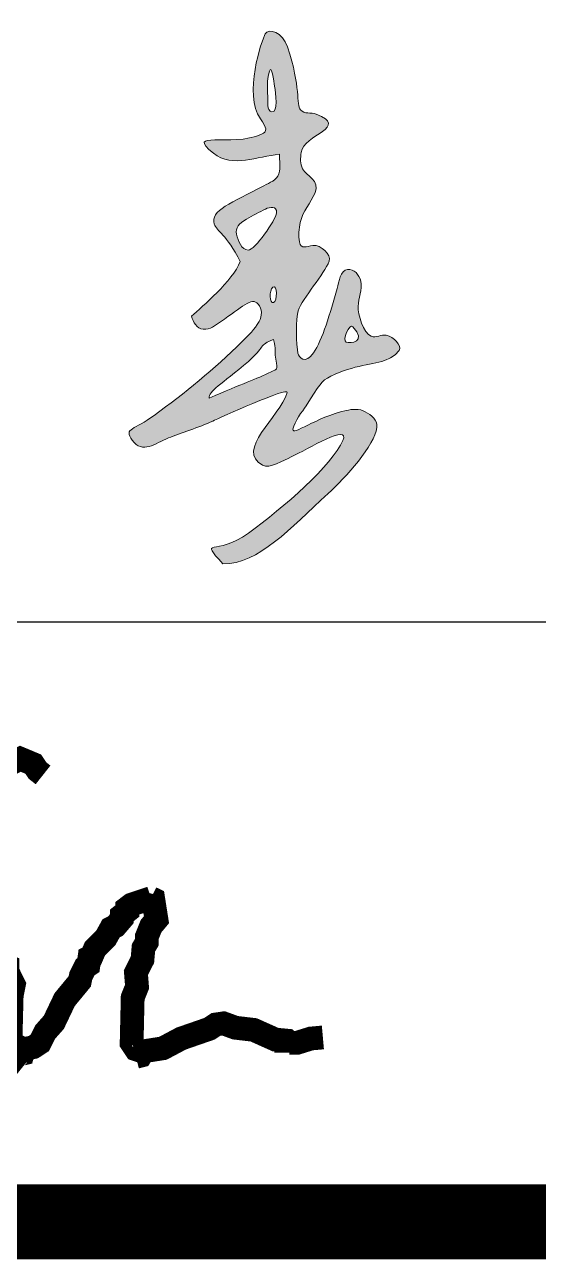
# Model space of a CAD drawing. Extents: x -129922 to 1190196, y -520662 to 139923.
# Drawn here: x 943828 to 944513, y -340034 to -338388 of the extents above; entities that cross this region are included whole.
import ezdxf
from ezdxf.enums import TextEntityAlignment as Align

# ---------------------------------------------------------------- set-up
doc = ezdxf.new("R2010")
doc.units = 0
doc.header["$LTSCALE"] = 1000
doc.header["$MEASUREMENT"] = 0
doc.linetypes.add('DASH', pattern=[0.35, 0.25, -0.1])
doc.layers.add('QIANMING', color=7, linetype='Continuous')
doc.layers.add('Y-云图图框', color=7, linetype='Continuous')
doc.layers.add('S-板-COLU', color=50, linetype='DASH', lineweight=20)
doc.layers.add('S-通用-TEXT', color=7, linetype='Continuous', lineweight=20)
doc.styles.add('_YT_Name', font='', dxfattribs={"width": 0.8})
doc.styles.add('_YT_Sign_Text', font='ros.shx', dxfattribs={"width": 0.8, "bigfont": 'hztxt.shx'})
doc.styles.get("Standard").update_dxf_attribs({"font": 'gbenor.shx', "bigfont": 'gbcbig.shx'})
doc.styles.get('_YT_Name').set_extended_font_data('SimHei')

# ---------------------------------------------------------------- blocks, each defined once
blk = doc.blocks.new('ECMCTK_A1_横_单行图名--0')
blk.add_line((573, 18), (689.965, 18))
for points, const_width in [([(25, 10), (831, 10), (831, 584), (25, 584)], 1), ([(573, 10), (831, 10), (831, 50), (573, 50)], 0.45)]:
    blk.add_lwpolyline(points, close=True, dxfattribs=dict(const_width=const_width))
at = {"color": 80, "flags": 3}
for tag, height, p in [('YTHQINS', 3, (34.314, 585.5)), ('ECMCKEY', 3, (292.067, 288.229)), ('YTTQINS', 5.625, (848.027, 12.812)), ('YTBARCODE_T1', 3, (749.785, 5.948)), ('YTFRAME', 3, (652.764, 5.837))]:
    blk.add_attdef(tag, text='', height=height, dxfattribs=at).set_placement(p, align=Align.MIDDLE_CENTER)
for tag, height, style, width, p in [('工程号', 4, '_YT_Sign_Text', 0.5, (804.076, 44.123)), ('证书编号', 4, '_YT_Sign_Text', 0.8, (708.866, 43.811)), ('审查批准号', 4, '_YT_Sign_Text', 0.8, (761.064, 43.811)), ('设计单位', 6, '_YT_Name', 0.8, (623.746, 38.601)), ('建设单位', 4, '_YT_Sign_Text', 0.8, (734.96, 36.114)), ('阶段', 4, '_YT_Sign_Text', 0.8, (804.076, 35.814)), ('项目号', 4, '_YT_Sign_Text', 0.5, (822.077, 33.721)), ('项目名称', 4, '_YT_Sign_Text', 0.8, (734.96, 28.114)), ('专业', 4, '_YT_Sign_Text', 0.8, (804.076, 27.31)), ('图纸编号', 4, '_YT_Sign_Text', 0.5, (803.929, 19.362)), ('图纸名称', 4.5, '_YT_Name', 0.8, (735.389, 15.063)), ('版本号', 4, '_YT_Sign_Text', 0.8, (822.077, 13.002)), ('日期', 4, '_YT_Sign_Text', 0.5, (803.88, 12.129)), ('出图比例', 4.2, '_YT_Sign_Text', 0.8, (681.825, 11.782))]:
    blk.add_attdef(tag, text='', height=height, dxfattribs=dict(style=style, width=width)).set_placement(p, align=Align.CENTER)
at = {"style": '_YT_Sign_Text', "width": 0.8, "flags": 3}
for tag, p, height in [('{校对人}', (658.349, 26.531), 6.24), ('{审定人}', (605.87, 26.451), 6.24), ('[审定人]', (590.945, 27.808), 4.104), ('[校对人]', (642.235, 27.824), 4.104), ('{审核人}', (606.98, 18.44), 6.24), ('{设计人}', (658.48, 18.539), 6.24), ('[设计人]', (642.473, 20.211), 4.104), ('[审核人]', (591.012, 19.756), 4.104), ('{项目负责人}', (608.28, 10.719), 6.24), ('{专业负责人}', (658.579, 10.361), 6.24), ('[项目负责人]', (590.778, 12.012), 4.104), ('[专业负责人]', (642.741, 11.768), 4.104)]:
    blk.add_attdef(tag, p, '', height=height, dxfattribs=at)
at = {"color": 80, "flags": 3}
for tag, p in [('YTQRCODE', (551.036, 11.907)), ('YTBZSIT', (25, 10)), ('EXT_TK_LEFT', (25, 10))]:
    blk.add_attdef(tag, p, '', height=3, dxfattribs=at)
blk = doc.blocks.new('jg-jiangqingchun')
h = blk.add_hatch(color=256)
edge = h.paths.add_edge_path()
edge.add_spline(control_points=[(817, 225.63), (816.22, 230.03), (816.5, 234.34), (817.43, 238.67)], knot_values=[0, 0, 0, 0, 1, 1, 1, 1], degree=3, periodic=0)
edge.add_spline(control_points=[(817.43, 238.67), (819.01, 245.95), (824.5, 251.46), (827.36, 258.44)], knot_values=[0, 0, 0, 0, 1, 1, 1, 1], degree=3, periodic=0)
edge.add_spline(control_points=[(827.36, 258.44), (830.8, 266.84), (821.49, 269.56), (818.99, 274.35)], knot_values=[0, 0, 0, 0, 1, 1, 1, 1], degree=3, periodic=0)
edge.add_spline(control_points=[(818.99, 274.35), (817.2, 277.77), (817.59, 281.64), (818.07, 285.35)], knot_values=[0, 0, 0, 0, 1, 1, 1, 1], degree=3, periodic=0)
edge.add_spline(control_points=[(818.07, 285.35), (819.56, 297.07), (850.9, 302.22), (828.02, 310.87)], knot_values=[0, 0, 0, 0, 1, 1, 1, 1], degree=3, periodic=0)
edge.add_spline(control_points=[(828.02, 310.87), (824.6, 312.16), (820.21, 310.66), (817.68, 313.64)], knot_values=[0, 0, 0, 0, 1, 1, 1, 1], degree=3, periodic=0)
edge.add_spline(control_points=[(817.68, 313.64), (814.51, 317.38), (818.05, 328.7), (809.01, 355.64)], knot_values=[0, 0, 0, 0, 1, 1, 1, 1], degree=3, periodic=0)
edge.add_spline(control_points=[(809.01, 355.64), (805.67, 365.57), (796.5, 368.42), (794.11, 364.31)], knot_values=[0, 0, 0, 0, 1, 1, 1, 1], degree=3, periodic=0)
edge.add_spline(control_points=[(794.11, 364.31), (791.91, 360.52), (779.37, 323.9), (790.91, 307.79)], knot_values=[0, 0, 0, 0, 1, 1, 1, 1], degree=3, periodic=0)
edge.add_spline(control_points=[(790.91, 307.79), (795.34, 301.6), (795.69, 299.17), (791.71, 297.42)], knot_values=[0, 0, 0, 0, 1, 1, 1, 1], degree=3, periodic=0)
edge.add_spline(control_points=[(791.71, 297.42), (771.21, 288.39), (739.99, 300.51), (759.69, 284.72)], knot_values=[0, 0, 0, 0, 1, 1, 1, 1], degree=3, periodic=0)
edge.add_spline(control_points=[(759.69, 284.72), (772.39, 274.53), (789.02, 282.91), (803.53, 284.08)], knot_values=[0, 0, 0, 0, 1, 1, 1, 1], degree=3, periodic=0)
edge.add_spline(control_points=[(803.53, 284.08), (803.53, 279.85), (804.47, 275.36), (803.21, 271.12)], knot_values=[0, 0, 0, 0, 1, 1, 1, 1], degree=3, periodic=0)
edge.add_spline(control_points=[(803.21, 271.12), (801.88, 266.65), (797.06, 265.17), (793.25, 263.14)], knot_values=[0, 0, 0, 0, 1, 1, 1, 1], degree=3, periodic=0)
edge.add_spline(control_points=[(793.25, 263.14), (771.62, 251.66), (757.09, 246.6), (760.19, 237.5)], knot_values=[0, 0, 0, 0, 1, 1, 1, 1], degree=3, periodic=0)
edge.add_spline(control_points=[(760.19, 237.5), (761.79, 232.8), (768.22, 230.98), (777.52, 212.56)], knot_values=[0, 0, 0, 0, 1, 1, 1, 1], degree=3, periodic=0)
edge.add_spline(control_points=[(777.52, 212.56), (772.29, 199.49), (752.21, 182.82), (745.01, 176.15)], knot_values=[0, 0, 0, 0, 1, 1, 1, 1], degree=3, periodic=0)
edge.add_spline(control_points=[(745.01, 176.15), (746.27, 172.29), (748.37, 167.86), (752.86, 167.43)], knot_values=[0, 0, 0, 0, 1, 1, 1, 1], degree=3, periodic=0)
edge.add_spline(control_points=[(752.86, 167.43), (757.33, 167.01), (760.93, 170.19), (764.34, 172.47)], knot_values=[0, 0, 0, 0, 1, 1, 1, 1], degree=3, periodic=0)
edge.add_spline(control_points=[(764.34, 172.47), (778.5, 181.95), (785.12, 189.3), (789.48, 184.27)], knot_values=[0, 0, 0, 0, 1, 1, 1, 1], degree=3, periodic=0)
edge.add_spline(control_points=[(789.48, 184.27), (792.32, 180.98), (791.99, 176.29), (789.98, 172.6)], knot_values=[0, 0, 0, 0, 1, 1, 1, 1], degree=3, periodic=0)
edge.add_spline(control_points=[(789.98, 172.6), (787.13, 167.34), (783.1, 163.53), (778.81, 159.26)], knot_values=[0, 0, 0, 0, 1, 1, 1, 1], degree=3, periodic=0)
edge.add_spline(control_points=[(778.81, 159.26), (760, 140.55), (740.48, 124.95), (720.19, 109.99)], knot_values=[0, 0, 0, 0, 1, 1, 1, 1], degree=3, periodic=0)
edge.add_spline(control_points=[(720.19, 109.99), (706.94, 100.23), (699.47, 101.67), (705.45, 93.46)], knot_values=[0, 0, 0, 0, 1, 1, 1, 1], degree=3, periodic=0)
edge.add_spline(control_points=[(705.45, 93.46), (712.42, 83.91), (720.65, 91.45), (729.61, 94.96)], knot_values=[0, 0, 0, 0, 1, 1, 1, 1], degree=3, periodic=0)
edge.add_spline(control_points=[(729.61, 94.96), (737.46, 98.04), (750.08, 102.05), (759.12, 106.21)], knot_values=[0, 0, 0, 0, 1, 1, 1, 1], degree=3, periodic=0)
edge.add_spline(control_points=[(759.12, 106.21), (763.03, 108.01), (810.19, 129.57), (808.81, 125.27)], knot_values=[0, 0, 0, 0, 1, 1, 1, 1], degree=3, periodic=0)
edge.add_spline(control_points=[(808.81, 125.27), (803.51, 108.68), (774, 86.79), (792.3, 76.75)], knot_values=[0, 0, 0, 0, 1, 1, 1, 1], degree=3, periodic=0)
edge.add_spline(control_points=[(792.3, 76.75), (796.8, 74.28), (806.63, 80.22), (811.35, 82.34)], knot_values=[0, 0, 0, 0, 1, 1, 1, 1], degree=3, periodic=0)
edge.add_spline(control_points=[(811.35, 82.34), (822.64, 87.4), (851, 105.34), (845.84, 93.24)], knot_values=[0, 0, 0, 0, 1, 1, 1, 1], degree=3, periodic=0)
edge.add_spline(control_points=[(845.84, 93.24), (838.92, 77.03), (806.39, 48.58), (782.97, 31.49)], knot_values=[0, 0, 0, 0, 1, 1, 1, 1], degree=3, periodic=0)
edge.add_spline(control_points=[(782.97, 31.49), (760.96, 15.43), (749.82, 29.39), (765.82, 11.01)], knot_values=[0, 0, 0, 0, 1, 1, 1, 1], degree=3, periodic=0)
edge.add_spline(control_points=[(765.82, 11.01), (790.01, 11.01), (810.4, 34.53), (835.99, 57.87)], knot_values=[0, 0, 0, 0, 1, 1, 1, 1], degree=3, periodic=0)
edge.add_spline(control_points=[(835.99, 57.87), (847.78, 68.62), (867.18, 90.28), (868.56, 101.89)], knot_values=[0, 0, 0, 0, 1, 1, 1, 1], degree=3, periodic=0)
edge.add_spline(control_points=[(868.56, 101.89), (869.16, 106.92), (864.82, 110.29), (860.81, 112.46)], knot_values=[0, 0, 0, 0, 1, 1, 1, 1], degree=3, periodic=0)
edge.add_spline(control_points=[(860.81, 112.46), (856.87, 114.59), (852.26, 114.23), (847.99, 113.28)], knot_values=[0, 0, 0, 0, 1, 1, 1, 1], degree=3, periodic=0)
edge.add_spline(control_points=[(847.99, 113.28), (827.97, 108.83), (811.78, 95.76), (812.62, 100.94)], knot_values=[0, 0, 0, 0, 1, 1, 1, 1], degree=3, periodic=0)
edge.add_spline(control_points=[(812.62, 100.94), (813.38, 105.7), (818.95, 112.77), (821.37, 116.47)], knot_values=[0, 0, 0, 0, 1, 1, 1, 1], degree=3, periodic=0)
edge.add_spline(control_points=[(821.37, 116.47), (830.39, 130.29), (831, 132.82), (837.8, 136.16)], knot_values=[0, 0, 0, 0, 1, 1, 1, 1], degree=3, periodic=0)
edge.add_spline(control_points=[(837.8, 136.16), (853.16, 143.72), (866.65, 143.72), (875.15, 147.2)], knot_values=[0, 0, 0, 0, 1, 1, 1, 1], degree=3, periodic=0)
edge.add_spline(control_points=[(875.15, 147.2), (878.36, 148.51), (881.37, 150.48), (883.31, 153.37)], knot_values=[0, 0, 0, 0, 1, 1, 1, 1], degree=3, periodic=0)
edge.add_spline(control_points=[(883.31, 153.37), (885.41, 156.52), (879.65, 162.44), (874.82, 163.46)], knot_values=[0, 0, 0, 0, 1, 1, 1, 1], degree=3, periodic=0)
edge.add_spline(control_points=[(874.82, 163.46), (871.47, 164.16), (868.09, 161.53), (864.78, 162.79)], knot_values=[0, 0, 0, 0, 1, 1, 1, 1], degree=3, periodic=0)
edge.add_spline(control_points=[(864.78, 162.79), (859.36, 164.84), (855.84, 177.61), (856.03, 182.66)], knot_values=[0, 0, 0, 0, 1, 1, 1, 1], degree=3, periodic=0)
edge.add_spline(control_points=[(856.03, 182.66), (856.25, 188.16), (859.13, 193.89), (857.78, 199.5)], knot_values=[0, 0, 0, 0, 1, 1, 1, 1], degree=3, periodic=0)
edge.add_spline(control_points=[(857.78, 199.5), (856.77, 203.7), (853.3, 207.8), (848.94, 207.3)], knot_values=[0, 0, 0, 0, 1, 1, 1, 1], degree=3, periodic=0)
edge.add_spline(control_points=[(848.94, 207.3), (844.11, 206.75), (843.35, 199.22), (842.05, 194.61)], knot_values=[0, 0, 0, 0, 1, 1, 1, 1], degree=3, periodic=0)
edge.add_spline(control_points=[(842.05, 194.61), (837.52, 178.48), (832.06, 159.99), (826.38, 151.78)], knot_values=[0, 0, 0, 0, 1, 1, 1, 1], degree=3, periodic=0)
edge.add_spline(control_points=[(826.38, 151.78), (820.64, 143.5), (816.62, 148.7), (815.89, 151.59)], knot_values=[0, 0, 0, 0, 1, 1, 1, 1], degree=3, periodic=0)
edge.add_spline(control_points=[(815.89, 151.59), (814.78, 155.9), (814.6, 175.6), (816.05, 179.7)], knot_values=[0, 0, 0, 0, 1, 1, 1, 1], degree=3, periodic=0)
edge.add_spline(control_points=[(816.05, 179.7), (819.14, 188.48), (833.49, 204.27), (836.72, 212.83)], knot_values=[0, 0, 0, 0, 1, 1, 1, 1], degree=3, periodic=0)
edge.add_spline(control_points=[(836.72, 212.83), (838.31, 217.06), (831.29, 223.89), (825.95, 223.3)], knot_values=[0, 0, 0, 0, 1, 1, 1, 1], degree=3, periodic=0)
edge.add_spline(control_points=[(825.95, 223.3), (821.52, 222.81), (817.94, 220.31), (817, 225.63)], knot_values=[0, 0, 0, 0, 1, 1, 1, 1], degree=3, periodic=0)
edge = h.paths.add_edge_path(flags=16)
edge.add_spline(control_points=[(801.67, 245.06), (801.28, 240.2), (786.88, 220.07), (782.77, 220.19)], knot_values=[0, 0, 0, 0, 1, 1, 1, 1], degree=3, periodic=0)
edge.add_spline(control_points=[(782.77, 220.19), (778.19, 220.31), (776.16, 226.36), (775.02, 230.72)], knot_values=[0, 0, 0, 0, 1, 1, 1, 1], degree=3, periodic=0)
edge.add_spline(control_points=[(775.02, 230.72), (773.87, 235.07), (776.78, 237.94), (781.53, 240.83)], knot_values=[0, 0, 0, 0, 1, 1, 1, 1], degree=3, periodic=0)
edge.add_spline(control_points=[(781.53, 240.83), (785.64, 243.33), (790.37, 245.6), (794.39, 247.58)], knot_values=[0, 0, 0, 0, 1, 1, 1, 1], degree=3, periodic=0)
edge.add_spline(control_points=[(794.39, 247.58), (797.07, 248.9), (802.05, 249.9), (801.67, 245.06)], knot_values=[0, 0, 0, 0, 1, 1, 1, 1], degree=3, periodic=0)
edge = h.paths.add_edge_path(flags=16)
edge.add_spline(control_points=[(799.3, 195.49), (802.06, 197.59), (802.43, 186.06), (799.63, 185.25)], knot_values=[0, 0, 0, 0, 1, 1, 1, 1], degree=3, periodic=0)
edge.add_spline(control_points=[(799.63, 185.25), (796.83, 184.44), (796.54, 193.39), (799.3, 195.49)], knot_values=[0, 0, 0, 0, 1, 1, 1, 1], degree=3, periodic=0)
edge = h.paths.add_edge_path(flags=16)
edge.add_spline(control_points=[(799.63, 160.54), (801.71, 152.47), (799.91, 156.15), (801.2, 147.59)], knot_values=[0, 0, 0, 0, 1, 1, 1, 1], degree=3, periodic=0)
edge.add_spline(control_points=[(801.2, 147.59), (802.46, 139.26), (802.24, 141.34), (798.05, 139.16)], knot_values=[0, 0, 0, 0, 1, 1, 1, 1], degree=3, periodic=0)
edge.add_spline(control_points=[(798.05, 139.16), (787.86, 133.87), (779.6, 131.46), (756.72, 121.53)], knot_values=[0, 0, 0, 0, 1, 1, 1, 1], degree=3, periodic=0)
edge.add_spline(control_points=[(756.72, 121.53), (756.28, 126.21), (764.62, 130.3), (782.9, 145.99)], knot_values=[0, 0, 0, 0, 1, 1, 1, 1], degree=3, periodic=0)
edge.add_spline(control_points=[(782.9, 145.99), (793.95, 155.47), (789.83, 157.22), (799.63, 160.54)], knot_values=[0, 0, 0, 0, 1, 1, 1, 1], degree=3, periodic=0)
edge = h.paths.add_edge_path(flags=16)
edge.add_spline(control_points=[(848.08, 158.82), (845.2, 159.97), (850.21, 171.66), (852.52, 169.16)], knot_values=[0, 0, 0, 0, 1, 1, 1, 1], degree=3, periodic=0)
edge.add_spline(control_points=[(852.52, 169.16), (861.85, 158.99), (850.97, 157.68), (848.08, 158.82)], knot_values=[0, 0, 0, 0, 1, 1, 1, 1], degree=3, periodic=0)
edge = h.paths.add_edge_path(flags=16)
edge.add_spline(control_points=[(798.35, 312.41), (795.08, 313.04), (795.85, 319.44), (795.77, 323.09)], knot_values=[0, 0, 0, 0, 1, 1, 1, 1], degree=3, periodic=0)
edge.add_spline(control_points=[(795.77, 323.09), (795.69, 327.17), (795.2, 331.77), (796.13, 336.01)], knot_values=[0, 0, 0, 0, 1, 1, 1, 1], degree=3, periodic=0)
edge.add_spline(control_points=[(796.13, 336.01), (797.34, 341.52), (798.08, 344.98), (800.37, 329.42)], knot_values=[0, 0, 0, 0, 1, 1, 1, 1], degree=3, periodic=0)
edge.add_spline(control_points=[(800.37, 329.42), (801.03, 324.91), (803, 311.52), (798.35, 312.41)], knot_values=[0, 0, 0, 0, 1, 1, 1, 1], degree=3, periodic=0)
for points in [[(794.11, 364.31), (791.91, 360.52), (779.37, 323.9), (790.91, 307.79)], [(809.01, 355.64), (805.67, 365.57), (796.5, 368.42), (794.11, 364.31)], [(817.68, 313.64), (814.51, 317.38), (818.05, 328.7), (809.01, 355.64)], [(800.37, 329.42), (798.08, 344.98), (797.34, 341.52), (796.13, 336.01)], [(796.13, 336.01), (795.2, 331.77), (795.69, 327.17), (795.77, 323.09)], [(798.35, 312.41), (803, 311.52), (801.03, 324.91), (800.37, 329.42)], [(795.77, 323.09), (795.85, 319.44), (795.08, 313.04), (798.35, 312.41)], [(828.02, 310.87), (824.6, 312.16), (820.21, 310.66), (817.68, 313.64)], [(790.91, 307.79), (795.34, 301.6), (795.69, 299.17), (791.71, 297.42)], [(818.07, 285.35), (819.56, 297.07), (850.9, 302.22), (828.02, 310.87)], [(791.71, 297.42), (771.21, 288.39), (739.99, 300.51), (759.69, 284.72)], [(759.69, 284.72), (772.39, 274.53), (789.02, 282.91), (803.53, 284.08)], [(803.53, 284.08), (803.53, 279.85), (804.47, 275.36), (803.21, 271.12)], [(818.99, 274.35), (817.2, 277.77), (817.59, 281.64), (818.07, 285.35)], [(827.36, 258.44), (830.8, 266.84), (821.49, 269.56), (818.99, 274.35)], [(803.21, 271.12), (801.88, 266.65), (797.06, 265.17), (793.25, 263.14)], [(793.25, 263.14), (771.62, 251.66), (757.09, 246.6), (760.19, 237.5)], [(817.43, 238.67), (819.01, 245.95), (824.5, 251.46), (827.36, 258.44)], [(781.53, 240.83), (785.64, 243.33), (790.37, 245.6), (794.39, 247.58)], [(794.39, 247.58), (797.07, 248.9), (802.05, 249.9), (801.67, 245.06)], [(775.02, 230.72), (773.87, 235.07), (776.78, 237.94), (781.53, 240.83)], [(801.67, 245.06), (801.28, 240.2), (786.88, 220.07), (782.77, 220.19)], [(817, 225.63), (816.22, 230.03), (816.5, 234.34), (817.43, 238.67)], [(760.19, 237.5), (761.79, 232.8), (768.22, 230.98), (777.52, 212.56)], [(782.77, 220.19), (778.19, 220.31), (776.16, 226.36), (775.02, 230.72)], [(825.95, 223.3), (821.52, 222.81), (817.94, 220.31), (817, 225.63)], [(836.72, 212.83), (838.31, 217.06), (831.29, 223.89), (825.95, 223.3)], [(777.52, 212.56), (772.29, 199.49), (752.21, 182.82), (745.01, 176.15)], [(816.05, 179.7), (819.14, 188.48), (833.49, 204.27), (836.72, 212.83)], [(848.94, 207.3), (844.11, 206.75), (843.35, 199.22), (842.05, 194.61)], [(857.78, 199.5), (856.77, 203.7), (853.3, 207.8), (848.94, 207.3)], [(799.3, 195.49), (802.06, 197.59), (802.43, 186.06), (799.63, 185.25)], [(856.03, 182.66), (856.25, 188.16), (859.13, 193.89), (857.78, 199.5)], [(764.34, 172.47), (778.5, 181.95), (785.12, 189.3), (789.48, 184.27)], [(799.63, 185.25), (796.83, 184.44), (796.54, 193.39), (799.3, 195.49)], [(842.05, 194.61), (837.52, 178.48), (832.06, 159.99), (826.38, 151.78)], [(789.48, 184.27), (792.32, 180.98), (791.99, 176.29), (789.98, 172.6)], [(864.78, 162.79), (859.36, 164.84), (855.84, 177.61), (856.03, 182.66)], [(745.01, 176.15), (746.27, 172.29), (748.37, 167.86), (752.86, 167.43)], [(815.89, 151.59), (814.78, 155.9), (814.6, 175.6), (816.05, 179.7)], [(752.86, 167.43), (757.33, 167.01), (760.93, 170.19), (764.34, 172.47)], [(789.98, 172.6), (787.13, 167.34), (783.1, 163.53), (778.81, 159.26)], [(852.52, 169.16), (850.21, 171.66), (845.2, 159.97), (848.08, 158.82)], [(848.08, 158.82), (850.97, 157.68), (861.85, 158.99), (852.52, 169.16)], [(778.81, 159.26), (760, 140.55), (740.48, 124.95), (720.19, 109.99)], [(782.9, 145.99), (793.95, 155.47), (789.83, 157.22), (799.63, 160.54)], [(799.63, 160.54), (801.71, 152.47), (799.91, 156.15), (801.2, 147.59)], [(874.82, 163.46), (871.47, 164.16), (868.09, 161.53), (864.78, 162.79)], [(883.31, 153.37), (885.41, 156.52), (879.65, 162.44), (874.82, 163.46)], [(826.38, 151.78), (820.64, 143.5), (816.62, 148.7), (815.89, 151.59)], [(875.15, 147.2), (878.36, 148.51), (881.37, 150.48), (883.31, 153.37)], [(756.72, 121.53), (756.28, 126.21), (764.62, 130.3), (782.9, 145.99)], [(801.2, 147.59), (802.46, 139.26), (802.24, 141.34), (798.05, 139.16)], [(837.8, 136.16), (853.16, 143.72), (866.65, 143.72), (875.15, 147.2)], [(798.05, 139.16), (787.86, 133.87), (779.6, 131.46), (756.72, 121.53)], [(821.37, 116.47), (830.39, 130.29), (831, 132.82), (837.8, 136.16)], [(759.12, 106.21), (763.03, 108.01), (810.19, 129.57), (808.81, 125.27)], [(808.81, 125.27), (803.51, 108.68), (774, 86.79), (792.3, 76.75)], [(812.62, 100.94), (813.38, 105.7), (818.95, 112.77), (821.37, 116.47)], [(720.19, 109.99), (706.94, 100.23), (699.47, 101.67), (705.45, 93.46)], [(847.99, 113.28), (827.97, 108.83), (811.78, 95.76), (812.62, 100.94)], [(860.81, 112.46), (856.87, 114.59), (852.26, 114.23), (847.99, 113.28)], [(868.56, 101.89), (869.16, 106.92), (864.82, 110.29), (860.81, 112.46)], [(729.61, 94.96), (737.46, 98.04), (750.08, 102.05), (759.12, 106.21)], [(811.35, 82.34), (822.64, 87.4), (851, 105.34), (845.84, 93.24)], [(835.99, 57.87), (847.78, 68.62), (867.18, 90.28), (868.56, 101.89)], [(705.45, 93.46), (712.42, 83.91), (720.65, 91.45), (729.61, 94.96)], [(845.84, 93.24), (838.92, 77.03), (806.39, 48.58), (782.97, 31.49)], [(792.3, 76.75), (796.8, 74.28), (806.63, 80.22), (811.35, 82.34)], [(765.82, 11.01), (790.01, 11.01), (810.4, 34.53), (835.99, 57.87)], [(782.97, 31.49), (760.96, 15.43), (749.82, 29.39), (765.82, 11.01)]]:
    blk.add_open_spline(points, degree=3)
blk = doc.blocks.new('A$C105B0D0C')
at = {"layer": 'S-通用-TEXT', "xscale": 2, "yscale": 2, "zscale": 2}
blk.add_blockref('jg-jiangqingchun', (-292.3, -22, 13.8), dxfattribs=at)
blk = doc.blocks.new('A$C424B0D78')
at = {"layer": 'QIANMING', "linetype": 'Continuous', "const_width": 31.7}
for points in [[(391.7, 639.4), (393.1, 622.1), (396, 617.8), (396, 603.4), (401.8, 594.7), (398.9, 586.1), (400.3, 547.2), (404.6, 540), (407.5, 524.2), (411.8, 518.4), (417.6, 502.6), (434.9, 485.3)], [(465.1, 506.9), (473.8, 525.6), (488.2, 542.9), (491, 551.5), (499.7, 560.2), (501.1, 567.4), (515.5, 586.1), (517, 594.7)], [(239, 576), (210.2, 580.3), (191.5, 580.3), (185.8, 573.1), (175.7, 568.8), (168.5, 558.7)], [(849.6, 517), (842.4, 522.7), (836.6, 531.4), (819.4, 538.6), (805, 531.4), (797.8, 531.4), (787.7, 525.6), (774.7, 524.2), (753.1, 509.8), (740.2, 506.9), (735.8, 501.1), (733, 501.1)], [(362.9, 518.4), (358.6, 511.2), (357.1, 501.1), (348.5, 491), (347, 482.4), (338.4, 473.8), (326.9, 450.7), (316.8, 440.6), (315.4, 433.4), (309.6, 427.7), (305.3, 414.7), (296.6, 407.5), (296.6, 403.2), (289.4, 398.9), (265, 373), (243.4, 364.3), (234.7, 367.2), (227.5, 377.3), (221.8, 401.8), (223.2, 417.6), (217.4, 426.2), (217.4, 430.6), (211.7, 434.9), (208.8, 442.1), (203, 443.5), (194.4, 450.7), (190.1, 450.7), (181.4, 445), (168.5, 445), (159.8, 439.2), (155.5, 439.2), (149.8, 433.4), (133.9, 427.7), (125.3, 416.2), (122.4, 416.2), (122.4, 413.3), (105.1, 407.5)], [(434.9, 485.3), (452.2, 491), (460.8, 498.2), (465.1, 506.9)], [(465.1, 506.9), (459.4, 506.9)], [(733, 501.1), (731.5, 498.2), (724.3, 496.8), (720, 491), (704.2, 486.7), (699.8, 482.4), (684, 479.5), (673.9, 470.9)], [(733, 501.1), (731.5, 505.4), (727.2, 505.4)], [(434.9, 485.3), (429.1, 465.1), (388.8, 421.9), (388.8, 417.6), (381.6, 410.4), (377.3, 397.4)], [(673.9, 470.9), (665.3, 475.2)], [(673.9, 470.9), (673.9, 459.4), (678.2, 443.5), (678.2, 429.1), (684, 417.6), (681.1, 406.1), (682.6, 337), (685.4, 325.4), (681.1, 315.4), (681.1, 275), (676.8, 260.6), (676.8, 247.7), (681.1, 237.6), (679.7, 198.7), (684, 161.3), (689.8, 151.2), (698.4, 148.3)], [(105.1, 407.5), (102.2, 416.2)], [(105.1, 407.5), (96.5, 404.6), (80.6, 388.8), (74.9, 378.7), (69.1, 377.3), (40.3, 351.4), (31.7, 347), (21.6, 335.5), (15.8, 334.1)], [(377.3, 397.4), (370.1, 397.4), (361.4, 387.4), (355.7, 385.9), (354.2, 380.2), (324, 351.4), (318.2, 348.5), (313.9, 341.3), (308.2, 337), (308.2, 334.1), (298.1, 326.9), (296.6, 322.6), (254.9, 288), (230.4, 262.1), (211.7, 247.7), (207.4, 241.9), (200.2, 237.6), (193, 227.5), (187.2, 226.1), (181.4, 218.9), (146.9, 191.5), (136.8, 180), (125.3, 171.4), (116.6, 158.4), (105.1, 148.3)], [(377.3, 397.4), (381.6, 385.9), (391.7, 377.3), (401.8, 339.8)], [(823.7, 151.2), (836.6, 154.1), (845.3, 159.8), (852.5, 174.2), (864, 187.2), (878.4, 217.4), (898.6, 241.9), (900, 249.1), (905.8, 260.6), (910.1, 263.5), (911.5, 273.6), (914.4, 275), (918.7, 285.1), (933.1, 299.5), (940.3, 312.5), (946.1, 315.4), (954.7, 325.4), (954.7, 329.8), (961.9, 335.5), (961.9, 339.8), (967.7, 344.2), (993.6, 352.8)], [(993.6, 352.8), (996.5, 351.4), (1000.8, 324), (993.6, 315.4), (987.8, 301), (987.8, 293.8), (983.5, 286.6), (982.1, 270.7), (973.4, 253.4), (974.9, 234.7), (969.1, 220.3), (967.7, 159.8), (973.4, 151.2), (982.1, 148.3)], [(993.6, 352.8), (995, 358.6)], [(15.8, 334.1), (13, 334.1)], [(15.8, 334.1), (15.8, 325.4)], [(396, 224.6), (393.1, 226.1), (393.1, 237.6), (387.4, 250.6), (388.8, 302.4), (390.2, 309.6), (397.4, 322.6), (397.4, 335.5), (401.8, 339.8)], [(401.8, 339.8), (421.9, 332.6), (427.7, 328.3), (427.7, 325.4), (434.9, 319.7), (436.3, 315.4), (445, 308.2), (455, 292.3), (459.4, 289.4), (465.1, 276.5), (470.9, 272.2), (470.9, 269.3), (485.3, 253.4), (491, 243.4), (498.2, 237.6), (498.2, 231.8)], [(698.4, 148.3), (712.8, 151.2), (725.8, 164.2), (728.6, 172.8), (737.3, 182.9), (757.4, 226.1), (766.1, 236.2), (767.5, 252), (773.3, 260.6), (789.1, 267.8)], [(789.1, 267.8), (789.1, 273.6)], [(789.1, 267.8), (802.1, 262.1), (802.1, 254.9), (810.7, 237.6), (807.8, 223.2)], [(440.6, 234.7), (396, 224.6)], [(440.6, 234.7), (440.6, 237.6)], [(476.6, 223.2), (440.6, 234.7)], [(498.2, 231.8), (482.4, 227.5), (476.6, 223.2)], [(498.2, 231.8), (514.1, 221.8), (531.4, 203), (557.3, 182.9), (573.1, 167), (573.1, 159.8), (568.8, 151.2)], [(383, 184.3), (370.1, 184.3), (361.4, 172.8), (354.2, 171.4), (334.1, 155.5), (325.4, 155.5), (312.5, 151.2), (302.4, 158.4), (295.2, 187.2), (295.2, 218.9)], [(396, 224.6), (391.7, 220.3), (384.5, 198.7), (383, 184.3)], [(476.6, 223.2), (481, 210.2), (491, 205.9)], [(807.8, 223.2), (806.4, 168.5), (809.3, 158.4), (823.7, 151.2)], [(807.8, 223.2), (817.9, 223.2)], [(383, 184.3), (385.9, 159.8), (390.2, 149.8), (384.5, 132.5), (388.8, 72), (393.1, 64.8), (394.6, 54.7), (390.2, 44.6), (390.2, 31.7), (384.5, 23), (384.5, 0)], [(982.1, 148.3), (1009.4, 152.6), (1033.9, 165.6), (1071.4, 178.6), (1080, 184.3), (1090.1, 185.8), (1105.9, 180), (1130.4, 177.1), (1159.2, 164.2), (1175, 162.7), (1177.9, 159.8)], [(1177.9, 159.8), (1188, 159.8), (1206.7, 165.6), (1222.6, 167)], [(823.7, 151.2), (822.2, 145.4), (816.5, 144), (810.7, 138.2), (812.2, 129.6), (819.4, 123.8)], [(1177.9, 159.8), (1173.6, 157), (1173.6, 146.9)], [(105.1, 148.3), (105.1, 145.4), (96.5, 144), (92.2, 138.2), (83.5, 133.9), (63.4, 113.8), (63.4, 110.9), (59, 109.4), (34.6, 82.1)], [(105.1, 148.3), (102.2, 148.3)], [(698.4, 148.3), (691.2, 141.1)], [(982.1, 148.3), (979.2, 142.6), (973.4, 141.1)]]:
    blk.add_lwpolyline(points, dxfattribs=at)
blk = doc.blocks.new('sgfjhgfkjhgkjhlk')
at = {"layer": 'QIANMING'}
blk.add_blockref('A$C424B0D78', (6110360.9, -1411296.1), dxfattribs=at)
at = {"layer": 'S-通用-TEXT'}
blk.add_blockref('A$C105B0D0C', (6110210.7, -1410497.8, -13.8), dxfattribs=at)

msp = doc.modelspace()

# ---------------------------------------------------------------- block references
at = {"layer": 'S-板-COLU'}
msp.add_blockref('sgfjhgfkjhgkjhlk', (-5167357.9, 1071390.7), dxfattribs=at)
at = {"layer": 'Y-云图图框', "xscale": 100, "yscale": 100, "zscale": 100}
msp.add_blockref('ECMCTK_A1_横_单行图名--0', (882210.6, -340984.2), dxfattribs=at)

doc.saveas('drawing.dxf')
